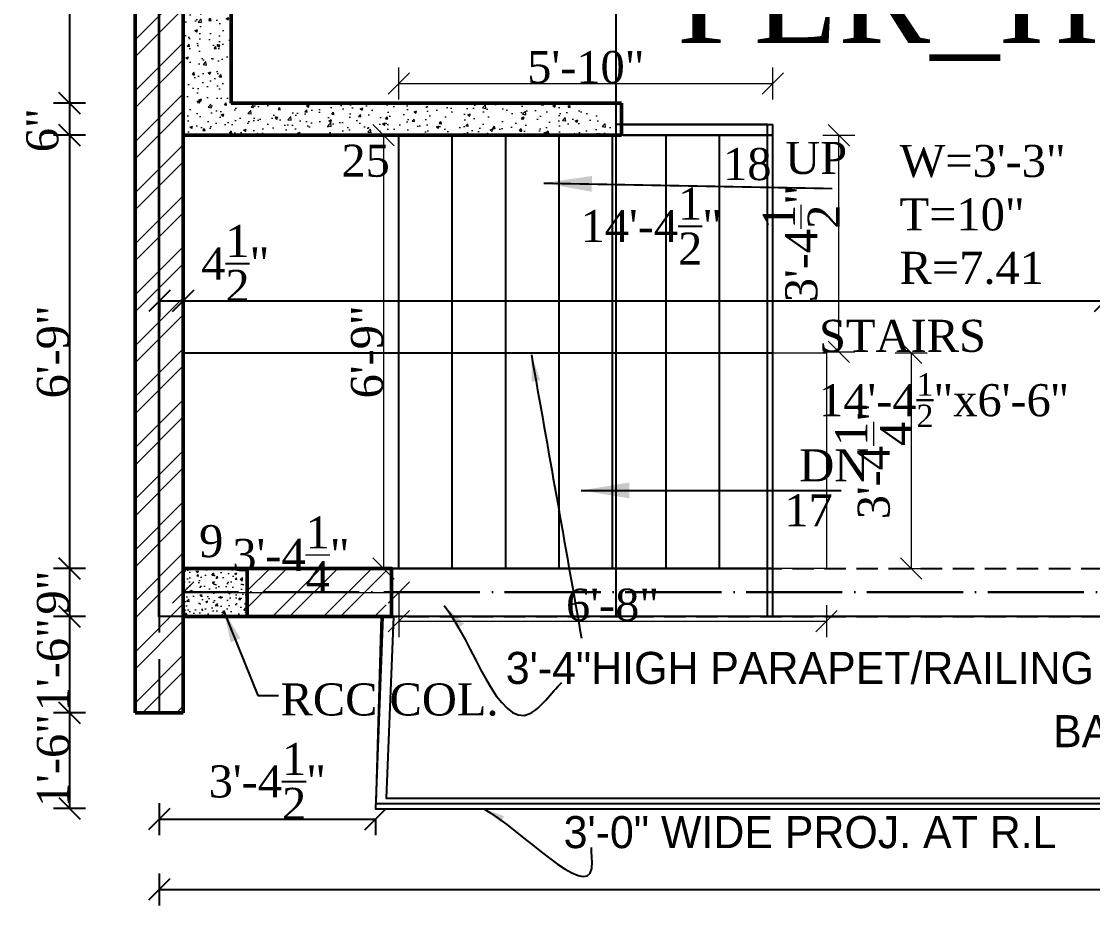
# Model space of a CAD drawing. Header units: feet. Extents: x 37458 to 42412, y -3338 to -325.
# Drawn here: x 38109.3 to 38309.7, y -1246.2 to -1080.7 of the extents above; entities that cross this region are included whole.
import ezdxf

# ---------------------------------------------------------------- set-up
doc = ezdxf.new("R2010")
doc.units = ezdxf.units.FT
doc.header["$MEASUREMENT"] = 0
doc.header["$PDMODE"] = 35
doc.header["$PDSIZE"] = 8
doc.linetypes.add('ACAD_ISO04W100', pattern=[30, 24, -3, 0, -3])
doc.linetypes.add('DASHED2', pattern=[0.375, 0.25, -0.125])
doc.layers.get('Defpoints').update_dxf_attribs({"color": 52})
for name, color, linetype, lineweight in [('BEAM', 6, 'ACAD_ISO04W100', 30), ('BLK_1_FLR_1_LIFT_1', 7, 'Continuous', 0), ('BLK_1_FLR_1_STAIR_1_FLIGHT_1', 7, 'Continuous', 0), ('BLK_1_FLR_1_STAIR_1_FLIGHT_2', 7, 'Continuous', 0), ('BLK_1_FLR_1_STAIR_1_LANDING_1', 7, 'Continuous', 0), ('col tex', 13, 'Continuous', 25), ('COL.', 44, 'Continuous', 50), ('dimensiom', 35, 'Continuous', 25), ('dimension', 203, 'Continuous', 25), ('HATCH', 254, 'Continuous', 13), ('PROJECTION', 21, 'DASHED2', 25), ('RAILING', 113, 'Continuous', 25), ('Srairs', 64, 'Continuous', 25), ('TEXT', 7, 'Continuous', 30), ('wall', 1, 'Continuous', 50)]:
    doc.layers.add(name, color=color, linetype=linetype, lineweight=lineweight)
doc.layers.add('BLK_1_FLR_1_BLT_UP_AREA', color=25, linetype='Continuous', plot=False)
doc.layers.add('BLK_1_FLR_1_STAIR_1', color=1, linetype='Continuous', plot=False)
for name, color, linetype in [('BLK_1_FLR_1_CARPET_AREA', 25, 'Continuous'), ('BLK_1_FLR_1_CHAJJA', 7, 'Continuous'), ('BLK_1_FLR_1_VERANDAH', 7, 'Continuous')]:
    doc.layers.add(name, color=color, linetype=linetype)
doc.styles.add("4''", font='romai___.ttf', dxfattribs={"height": 7})
doc.styles.get("Standard").update_dxf_attribs({"font": 'times.ttf', "height": 6})
doc.dimstyles.new('arrow', dxfattribs={"dimtxt": 6, "dimasz": 4, "dimexe": 3, "dimexo": 6, "dimgap": 0, "dimtad": 1, "dimzin": 3, "dimdsep": 46, "dimlunit": 4, "dimtxsty": 'Standard', "dimblk": 'OBLIQUE', "dimcen": 12, "dimclrd": 7, "dimclre": 256, "dimclrt": 7, "dimadec": 0, "dimazin": 0, "dimtfac": 1, "dimtofl": 0, "dimtmove": 0, "dimatfit": 3, "dimfxl": 3, "dimfxlon": 1, "dimtolj": 1, "dimtzin": 0, "dimlwd": -1, "dimlwe": -1, "dimarcsym": 0})

# ---------------------------------------------------------------- blocks, each defined once
blk = doc.blocks.new('_Oblique')
at = {"layer": 'dimensiom', "color": 0, "lineweight": -2}
blk.add_line((-0.5, -0.5), (0.5, 0.5), dxfattribs=at)
blk = doc.blocks.new('*D46')
at = {"layer": 'Defpoints', "color": 0, "ltscale": 0.75, "transparency": 16777216}
for p in [(38135.05, -1210.09), (38603.1, -1210.09), (38603.1, -1243.16)]:
    blk.add_point(p, dxfattribs=at)
at = {"layer": 'dimension', "ltscale": 0.75, "transparency": 16777216}
for p, q in [((38135.05, -1240.16), (38135.05, -1246.16)), ((38603.1, -1240.16), (38603.1, -1246.16))]:
    blk.add_line(p, q, dxfattribs=at)
at = {"layer": 'dimension', "color": 7, "ltscale": 0.75, "transparency": 16777216}
blk.add_line((38135.05, -1243.16), (38603.1, -1243.16), dxfattribs=at)
at = {"layer": 'dimension', "color": 7, "ltscale": 0.75, "transparency": 16777216, "xscale": 4, "yscale": 4, "zscale": 4, "rotation": 180}
blk.add_blockref('_Oblique', (38135.05, -1243.16), dxfattribs=at)
at = {"layer": 'dimension', "color": 7, "ltscale": 0.75, "transparency": 16777216, "xscale": 4, "yscale": 4, "zscale": 4}
blk.add_blockref('_Oblique', (38603.1, -1243.16), dxfattribs=at)
at = {"layer": 'dimension', "color": 7, "ltscale": 0.75, "transparency": 16777216, "insert": (38369.08, -1240.1), "char_height": 6, "attachment_point": 5}
blk.add_mtext('\\A1;39\'-0"', dxfattribs=at)
blk = doc.blocks.new('*D53')
at = {"layer": 'Defpoints', "color": 0, "ltscale": 0.75, "transparency": 16777216}
for p in [(38151.26, -1045.09), (38118.28, -1096.04), (38148.55, -1096.04)]:
    blk.add_point(p, dxfattribs=at)
at = {"layer": 'dimensiom', "ltscale": 0.75, "transparency": 16777216}
for p, q in [((38121.28, -1045.09), (38115.28, -1045.09)), ((38121.28, -1096.04), (38115.28, -1096.04))]:
    blk.add_line(p, q, dxfattribs=at)
at = {"layer": 'dimensiom', "color": 7, "ltscale": 0.75, "transparency": 16777216}
blk.add_line((38118.28, -1045.09), (38118.28, -1096.04), dxfattribs=at)
at = {"layer": 'dimensiom', "color": 7, "ltscale": 0.75, "transparency": 16777216, "xscale": 4, "yscale": 4, "zscale": 4}
for p, rotation in [((38118.28, -1045.09), 90), ((38118.28, -1096.04), 270)]:
    blk.add_blockref('_Oblique', p, dxfattribs=dict(at, rotation=rotation))
at = {"layer": 'dimensiom', "color": 7, "ltscale": 0.75, "transparency": 16777216, "insert": (38115.23, -1070.56), "char_height": 6, "attachment_point": 5, "rotation": 90}
blk.add_mtext('\\A1;4\'-3"', dxfattribs=at)
blk = doc.blocks.new('*D54')
at = {"layer": 'Defpoints', "color": 0, "ltscale": 0.75, "transparency": 16777216}
for p in [(38148.55, -1096.04), (38118.28, -1102.04), (38139.55, -1102.04)]:
    blk.add_point(p, dxfattribs=at)
at = {"layer": 'dimensiom', "ltscale": 0.75, "transparency": 16777216}
for p, q in [((38121.28, -1096.04), (38115.28, -1096.04)), ((38121.28, -1102.04), (38115.28, -1102.04))]:
    blk.add_line(p, q, dxfattribs=at)
at = {"layer": 'dimensiom', "color": 7, "ltscale": 0.75, "transparency": 16777216}
blk.add_line((38118.28, -1096.04), (38118.28, -1102.04), dxfattribs=at)
at = {"layer": 'dimensiom', "color": 7, "ltscale": 0.75, "transparency": 16777216, "xscale": 4, "yscale": 4, "zscale": 4}
for p, rotation in [((38118.28, -1096.04), 90), ((38118.28, -1102.04), 270)]:
    blk.add_blockref('_Oblique', p, dxfattribs=dict(at, rotation=rotation))
at = {"layer": 'dimensiom', "color": 7, "ltscale": 0.75, "transparency": 16777216, "insert": (38113.23, -1101.09), "char_height": 6, "attachment_point": 5, "rotation": 90}
blk.add_mtext('\\A1;6"', dxfattribs=at)
blk = doc.blocks.new('*D55')
at = {"layer": 'Defpoints', "color": 0, "ltscale": 0.75, "transparency": 16777216}
for p in [(38139.55, -1102.04), (38118.28, -1183.09), (38139.55, -1183.09)]:
    blk.add_point(p, dxfattribs=at)
at = {"layer": 'dimensiom', "ltscale": 0.75, "transparency": 16777216}
for p, q in [((38121.28, -1102.04), (38115.28, -1102.04)), ((38121.28, -1183.09), (38115.28, -1183.09))]:
    blk.add_line(p, q, dxfattribs=at)
at = {"layer": 'dimensiom', "color": 7, "ltscale": 0.75, "transparency": 16777216}
blk.add_line((38118.28, -1102.04), (38118.28, -1183.09), dxfattribs=at)
at = {"layer": 'dimensiom', "color": 7, "ltscale": 0.75, "transparency": 16777216, "xscale": 4, "yscale": 4, "zscale": 4}
for p, rotation in [((38118.28, -1102.04), 90), ((38118.28, -1183.09), 270)]:
    blk.add_blockref('_Oblique', p, dxfattribs=dict(at, rotation=rotation))
at = {"layer": 'dimensiom', "color": 7, "ltscale": 0.75, "transparency": 16777216, "insert": (38115.22, -1142.56), "char_height": 6, "attachment_point": 5, "rotation": 90}
blk.add_mtext('\\A1;6\'-9"', dxfattribs=at)
blk = doc.blocks.new('*D56')
at = {"layer": 'Defpoints', "color": 0, "ltscale": 0.75, "transparency": 16777216}
for p in [(38139.55, -1183.09), (38118.28, -1192.09), (38139.55, -1192.09)]:
    blk.add_point(p, dxfattribs=at)
at = {"layer": 'dimensiom', "ltscale": 0.75, "transparency": 16777216}
for p, q in [((38121.28, -1183.09), (38115.28, -1183.09)), ((38121.28, -1192.09), (38115.28, -1192.09))]:
    blk.add_line(p, q, dxfattribs=at)
at = {"layer": 'dimensiom', "color": 7, "ltscale": 0.75, "transparency": 16777216}
blk.add_line((38118.28, -1183.09), (38118.28, -1192.09), dxfattribs=at)
at = {"layer": 'dimensiom', "color": 7, "ltscale": 0.75, "transparency": 16777216, "xscale": 4, "yscale": 4, "zscale": 4}
for p, rotation in [((38118.28, -1183.09), 90), ((38118.28, -1192.09), 270)]:
    blk.add_blockref('_Oblique', p, dxfattribs=dict(at, rotation=rotation))
at = {"layer": 'dimensiom', "color": 7, "ltscale": 0.75, "transparency": 16777216, "insert": (38115.22, -1187.59), "char_height": 6, "attachment_point": 5, "rotation": 90}
blk.add_mtext('\\A1;9"', dxfattribs=at)
blk = doc.blocks.new('*D144')
at = {"layer": 'Defpoints', "color": 0, "ltscale": 0.75, "transparency": 16777216}
for p in [(38135.1, -1127.8), (38139.55, -1127.8), (38139.55, -1133.01)]:
    blk.add_point(p, dxfattribs=at)
at = {"layer": 'dimensiom', "ltscale": 0.75, "transparency": 16777216}
for p, q in [((38135.1, -1133.01), (38135.1, -1136.01)), ((38139.55, -1133.01), (38139.55, -1136.01))]:
    blk.add_line(p, q, dxfattribs=at)
at = {"layer": 'dimensiom', "color": 7, "ltscale": 0.75, "transparency": 16777216}
for p, q in [((38135.1, -1133.01), (38139.55, -1133.01)), ((38139.55, -1133.01), (38155.06, -1133.01))]:
    blk.add_line(p, q, dxfattribs=at)
at = {"layer": 'dimensiom', "color": 7, "ltscale": 0.75, "transparency": 16777216, "xscale": 4, "yscale": 4, "zscale": 4, "rotation": 180}
blk.add_blockref('_Oblique', (38135.1, -1133.01), dxfattribs=at)
at = {"layer": 'dimensiom', "color": 7, "ltscale": 0.75, "transparency": 16777216, "xscale": 4, "yscale": 4, "zscale": 4}
blk.add_blockref('_Oblique', (38139.55, -1133.01), dxfattribs=at)
at = {"layer": 'dimensiom', "color": 7, "ltscale": 0.75, "transparency": 16777216, "insert": (38149.3, -1126.02), "char_height": 6, "attachment_point": 5}
blk.add_mtext('\\A1;4{\\H1x;\\S1/2;}"', dxfattribs=at)
blk = doc.blocks.new('*D145')
at = {"layer": 'Defpoints', "color": 0, "ltscale": 0.75, "transparency": 16777216}
for p in [(38139.55, -1127.8), (38312.05, -1133.01), (38312.05, -1134.01)]:
    blk.add_point(p, dxfattribs=at)
at = {"layer": 'dimensiom', "ltscale": 0.75, "transparency": 16777216}
for p, q in [((38312.05, -1133.01), (38312.05, -1130.01)), ((38139.55, -1133.01), (38139.55, -1136.01))]:
    blk.add_line(p, q, dxfattribs=at)
at = {"layer": 'dimensiom', "color": 7, "ltscale": 0.75, "transparency": 16777216}
blk.add_line((38139.55, -1133.01), (38312.05, -1133.01), dxfattribs=at)
at = {"layer": 'dimensiom', "color": 7, "ltscale": 0.75, "transparency": 16777216, "xscale": 4, "yscale": 4, "zscale": 4, "rotation": 180}
blk.add_blockref('_Oblique', (38139.55, -1133.01), dxfattribs=at)
at = {"layer": 'dimensiom', "color": 7, "ltscale": 0.75, "transparency": 16777216, "xscale": 4, "yscale": 4, "zscale": 4}
blk.add_blockref('_Oblique', (38312.05, -1133.01), dxfattribs=at)
at = {"layer": 'dimensiom', "color": 7, "ltscale": 0.75, "transparency": 16777216, "insert": (38227.15, -1119.03), "char_height": 6, "attachment_point": 5}
blk.add_mtext('\\A1;14\'-4{\\H1x;\\S1/2;}"', dxfattribs=at)
blk = doc.blocks.new('*D164')
at = {"layer": 'Defpoints', "color": 0, "ltscale": 0.75, "transparency": 16777216}
for p in [(38135.05, -1210.09), (38175.55, -1228.09), (38175.55, -1229.97)]:
    blk.add_point(p, dxfattribs=at)
at = {"layer": 'dimensiom', "ltscale": 0.75, "transparency": 16777216}
for p, q in [((38135.05, -1226.97), (38135.05, -1232.97)), ((38175.55, -1229.97), (38175.55, -1232.97))]:
    blk.add_line(p, q, dxfattribs=at)
at = {"layer": 'dimensiom', "color": 7, "ltscale": 0.75, "transparency": 16777216}
blk.add_line((38135.05, -1229.97), (38175.55, -1229.97), dxfattribs=at)
at = {"layer": 'dimensiom', "color": 7, "ltscale": 0.75, "transparency": 16777216, "xscale": 4, "yscale": 4, "zscale": 4, "rotation": 180}
blk.add_blockref('_Oblique', (38135.05, -1229.97), dxfattribs=at)
at = {"layer": 'dimensiom', "color": 7, "ltscale": 0.75, "transparency": 16777216, "xscale": 4, "yscale": 4, "zscale": 4}
blk.add_blockref('_Oblique', (38175.55, -1229.97), dxfattribs=at)
at = {"layer": 'dimensiom', "color": 7, "ltscale": 0.75, "transparency": 16777216, "insert": (38155.3, -1222.93), "char_height": 6, "attachment_point": 5}
blk.add_mtext('\\A1;3\'-4{\\H1x;\\S1/2;}"', dxfattribs=at)
blk = doc.blocks.new('*D168')
at = {"layer": 'Defpoints', "color": 0, "ltscale": 0.75, "transparency": 16777216}
for p in [(38139.55, -1192.09), (38118.28, -1210.09), (38130.55, -1210.09)]:
    blk.add_point(p, dxfattribs=at)
at = {"layer": 'dimensiom', "ltscale": 0.75, "transparency": 16777216}
for p, q in [((38121.28, -1192.09), (38115.28, -1192.09)), ((38121.28, -1210.09), (38115.28, -1210.09))]:
    blk.add_line(p, q, dxfattribs=at)
at = {"layer": 'dimensiom', "color": 7, "ltscale": 0.75, "transparency": 16777216}
blk.add_line((38118.28, -1192.09), (38118.28, -1210.09), dxfattribs=at)
at = {"layer": 'dimensiom', "color": 7, "ltscale": 0.75, "transparency": 16777216, "xscale": 4, "yscale": 4, "zscale": 4}
for p, rotation in [((38118.28, -1192.09), 90), ((38118.28, -1210.09), 270)]:
    blk.add_blockref('_Oblique', p, dxfattribs=dict(at, rotation=rotation))
at = {"layer": 'dimensiom', "color": 7, "ltscale": 0.75, "transparency": 16777216, "insert": (38115.23, -1201.09), "char_height": 6, "attachment_point": 5, "rotation": 90}
blk.add_mtext('\\A1;1\'-6"', dxfattribs=at)
blk = doc.blocks.new('*D169')
at = {"layer": 'Defpoints', "color": 0, "ltscale": 0.75, "transparency": 16777216}
for p in [(38130.55, -1210.09), (38118.28, -1227.97), (38177.55, -1227.97)]:
    blk.add_point(p, dxfattribs=at)
at = {"layer": 'dimensiom', "ltscale": 0.75, "transparency": 16777216}
for p, q in [((38121.28, -1210.09), (38115.28, -1210.09)), ((38121.28, -1227.97), (38115.28, -1227.97))]:
    blk.add_line(p, q, dxfattribs=at)
at = {"layer": 'dimensiom', "color": 7, "ltscale": 0.75, "transparency": 16777216}
blk.add_line((38118.28, -1210.09), (38118.28, -1227.97), dxfattribs=at)
at = {"layer": 'dimensiom', "color": 7, "ltscale": 0.75, "transparency": 16777216, "xscale": 4, "yscale": 4, "zscale": 4}
for p, rotation in [((38118.28, -1210.09), 90), ((38118.28, -1227.97), 270)]:
    blk.add_blockref('_Oblique', p, dxfattribs=dict(at, rotation=rotation))
at = {"layer": 'dimensiom', "color": 7, "ltscale": 0.75, "transparency": 16777216, "insert": (38115.23, -1219.03), "char_height": 6, "attachment_point": 5, "rotation": 90}
blk.add_mtext('\\A1;1\'-6"', dxfattribs=at)
blk = doc.blocks.new('*D319')
at = {"layer": 'BLK_1_FLR_1_STAIR_1_FLIGHT_1', "ltscale": 0.75, "transparency": 16777216}
for p, q in [((38259.24, -1102.04), (38265.24, -1102.04)), ((38259.24, -1142.56), (38265.24, -1142.56))]:
    blk.add_line(p, q, dxfattribs=at)
at = {"layer": 'BLK_1_FLR_1_STAIR_1_FLIGHT_1', "color": 7, "ltscale": 0.75, "transparency": 16777216}
blk.add_line((38262.24, -1142.56), (38262.24, -1102.04), dxfattribs=at)
at = {"layer": 'Defpoints', "color": 0, "ltscale": 0.75, "transparency": 16777216}
for p in [(38249.9, -1102.04), (38262.24, -1102.04), (38249.9, -1142.56)]:
    blk.add_point(p, dxfattribs=at)
at = {"layer": 'BLK_1_FLR_1_STAIR_1_FLIGHT_1', "color": 7, "ltscale": 0.75, "transparency": 16777216, "xscale": 4, "yscale": 4, "zscale": 4}
for p, rotation in [((38262.24, -1102.04), 90), ((38262.24, -1142.56), 270)]:
    blk.add_blockref('_Oblique', p, dxfattribs=dict(at, rotation=rotation))
at = {"layer": 'BLK_1_FLR_1_STAIR_1_FLIGHT_1', "color": 7, "ltscale": 0.75, "transparency": 16777216, "insert": (38255.2, -1122.3), "char_height": 6, "attachment_point": 5, "rotation": 90}
blk.add_mtext('\\A1;3\'-4{\\H1x;\\S1/2;}"', dxfattribs=at)
blk = doc.blocks.new('*D320')
at = {"layer": 'BLK_1_FLR_1_STAIR_1_LANDING_1', "ltscale": 0.75, "transparency": 16777216}
for p, q in [((38177.04, -1102.04), (38174.04, -1102.04)), ((38177.04, -1183.09), (38174.04, -1183.09))]:
    blk.add_line(p, q, dxfattribs=at)
at = {"layer": 'BLK_1_FLR_1_STAIR_1_LANDING_1', "color": 7, "ltscale": 0.75, "transparency": 16777216}
blk.add_line((38177.04, -1102.04), (38177.04, -1183.09), dxfattribs=at)
at = {"layer": 'Defpoints', "color": 0, "ltscale": 0.75, "transparency": 16777216}
for p in [(38179.9, -1102.04), (38177.04, -1183.09), (38179.9, -1183.09)]:
    blk.add_point(p, dxfattribs=at)
at = {"layer": 'BLK_1_FLR_1_STAIR_1_LANDING_1', "color": 7, "ltscale": 0.75, "transparency": 16777216, "xscale": 4, "yscale": 4, "zscale": 4}
for p, rotation in [((38177.04, -1102.04), 90), ((38177.04, -1183.09), 270)]:
    blk.add_blockref('_Oblique', p, dxfattribs=dict(at, rotation=rotation))
at = {"layer": 'BLK_1_FLR_1_STAIR_1_LANDING_1', "color": 7, "ltscale": 0.75, "transparency": 16777216, "insert": (38173.98, -1142.56), "char_height": 6, "attachment_point": 5, "rotation": 90}
blk.add_mtext('\\A1;6\'-9"', dxfattribs=at)
blk = doc.blocks.new('*D321')
at = {"layer": 'BLK_1_FLR_1_STAIR_1_FLIGHT_1', "ltscale": 0.75, "transparency": 16777216}
for p, q in [((38179.9, -1095.37), (38179.9, -1089.37)), ((38249.9, -1095.37), (38249.9, -1089.37))]:
    blk.add_line(p, q, dxfattribs=at)
at = {"layer": 'BLK_1_FLR_1_STAIR_1_FLIGHT_1', "color": 7, "ltscale": 0.75, "transparency": 16777216}
blk.add_line((38179.9, -1092.37), (38249.9, -1092.37), dxfattribs=at)
at = {"layer": 'Defpoints', "color": 0, "ltscale": 0.75, "transparency": 16777216}
for p in [(38249.9, -1092.37), (38179.9, -1102.04), (38249.9, -1102.04)]:
    blk.add_point(p, dxfattribs=at)
at = {"layer": 'BLK_1_FLR_1_STAIR_1_FLIGHT_1', "color": 7, "ltscale": 0.75, "transparency": 16777216, "xscale": 4, "yscale": 4, "zscale": 4, "rotation": 180}
blk.add_blockref('_Oblique', (38179.9, -1092.37), dxfattribs=at)
at = {"layer": 'BLK_1_FLR_1_STAIR_1_FLIGHT_1', "color": 7, "ltscale": 0.75, "transparency": 16777216, "xscale": 4, "yscale": 4, "zscale": 4}
blk.add_blockref('_Oblique', (38249.9, -1092.37), dxfattribs=at)
at = {"layer": 'BLK_1_FLR_1_STAIR_1_FLIGHT_1', "color": 7, "ltscale": 0.75, "transparency": 16777216, "insert": (38214.9, -1089.32), "char_height": 6, "attachment_point": 5}
blk.add_mtext('\\A1;5\'-10"', dxfattribs=at)
blk = doc.blocks.new('*D322')
at = {"layer": 'BLK_1_FLR_1_STAIR_1_FLIGHT_2', "ltscale": 0.75, "transparency": 16777216}
for p, q in [((38179.9, -1189.97), (38179.9, -1195.97)), ((38259.9, -1189.97), (38259.9, -1195.97))]:
    blk.add_line(p, q, dxfattribs=at)
at = {"layer": 'BLK_1_FLR_1_STAIR_1_FLIGHT_2', "color": 7, "ltscale": 0.75, "transparency": 16777216}
blk.add_line((38179.9, -1192.97), (38259.9, -1192.97), dxfattribs=at)
at = {"layer": 'Defpoints', "color": 0, "ltscale": 0.75, "transparency": 16777216}
for p in [(38179.9, -1183.09), (38259.9, -1183.09), (38259.9, -1192.97)]:
    blk.add_point(p, dxfattribs=at)
at = {"layer": 'BLK_1_FLR_1_STAIR_1_FLIGHT_2', "color": 7, "ltscale": 0.75, "transparency": 16777216, "xscale": 4, "yscale": 4, "zscale": 4, "rotation": 180}
blk.add_blockref('_Oblique', (38179.9, -1192.97), dxfattribs=at)
at = {"layer": 'BLK_1_FLR_1_STAIR_1_FLIGHT_2', "color": 7, "ltscale": 0.75, "transparency": 16777216, "xscale": 4, "yscale": 4, "zscale": 4}
blk.add_blockref('_Oblique', (38259.9, -1192.97), dxfattribs=at)
at = {"layer": 'BLK_1_FLR_1_STAIR_1_FLIGHT_2', "color": 7, "ltscale": 0.75, "transparency": 16777216, "insert": (38219.9, -1189.92), "char_height": 6, "attachment_point": 5}
blk.add_mtext('\\A1;6\'-8"', dxfattribs=at)
blk = doc.blocks.new('*D328')
at = {"layer": 'BLK_1_FLR_1_STAIR_1_LANDING_1', "ltscale": 0.75, "transparency": 16777216}
for p, q in [((38139.55, -1187.59), (38139.55, -1190.59)), ((38179.9, -1187.59), (38179.9, -1190.59))]:
    blk.add_line(p, q, dxfattribs=at)
at = {"layer": 'BLK_1_FLR_1_STAIR_1_LANDING_1', "color": 7, "ltscale": 0.75, "transparency": 16777216}
blk.add_line((38139.55, -1187.59), (38179.9, -1187.59), dxfattribs=at)
at = {"layer": 'Defpoints', "color": 0, "ltscale": 0.75, "transparency": 16777216}
for p in [(38139.55, -1183.09), (38179.9, -1183.09), (38179.9, -1187.59)]:
    blk.add_point(p, dxfattribs=at)
at = {"layer": 'BLK_1_FLR_1_STAIR_1_LANDING_1', "color": 7, "ltscale": 0.75, "transparency": 16777216, "xscale": 4, "yscale": 4, "zscale": 4, "rotation": 180}
blk.add_blockref('_Oblique', (38139.55, -1187.59), dxfattribs=at)
at = {"layer": 'BLK_1_FLR_1_STAIR_1_LANDING_1', "color": 7, "ltscale": 0.75, "transparency": 16777216, "xscale": 4, "yscale": 4, "zscale": 4}
blk.add_blockref('_Oblique', (38179.9, -1187.59), dxfattribs=at)
at = {"layer": 'BLK_1_FLR_1_STAIR_1_LANDING_1', "color": 7, "ltscale": 0.75, "transparency": 16777216, "insert": (38159.72, -1180.55), "char_height": 6, "attachment_point": 5}
blk.add_mtext('\\A1;3\'-4{\\H1x;\\S1/4;}"', dxfattribs=at)
blk = doc.blocks.new('*D329')
at = {"layer": 'BLK_1_FLR_1_STAIR_1_FLIGHT_2', "ltscale": 0.75, "transparency": 16777216}
for p, q in [((38272.79, -1142.74), (38278.79, -1142.74)), ((38272.79, -1183.09), (38278.79, -1183.09))]:
    blk.add_line(p, q, dxfattribs=at)
at = {"layer": 'BLK_1_FLR_1_STAIR_1_FLIGHT_2', "color": 7, "ltscale": 0.75, "transparency": 16777216}
blk.add_line((38275.79, -1142.74), (38275.79, -1183.09), dxfattribs=at)
at = {"layer": 'Defpoints', "color": 0, "ltscale": 0.75, "transparency": 16777216}
for p in [(38249.9, -1142.74), (38249.9, -1183.09), (38275.79, -1183.09)]:
    blk.add_point(p, dxfattribs=at)
at = {"layer": 'BLK_1_FLR_1_STAIR_1_FLIGHT_2', "color": 7, "ltscale": 0.75, "transparency": 16777216, "xscale": 4, "yscale": 4, "zscale": 4}
for p, rotation in [((38275.79, -1142.74), 90), ((38275.79, -1183.09), 270)]:
    blk.add_blockref('_Oblique', p, dxfattribs=dict(at, rotation=rotation))
at = {"layer": 'BLK_1_FLR_1_STAIR_1_FLIGHT_2', "color": 7, "ltscale": 0.75, "transparency": 16777216, "insert": (38268.75, -1162.91), "char_height": 6, "attachment_point": 5, "rotation": 90}
blk.add_mtext('\\A1;3\'-4{\\H1x;\\S1/4;}"', dxfattribs=at)

msp = doc.modelspace()

# ---------------------------------------------------------------- hatches: boundary and pattern name
at = {"layer": 'HATCH', "ltscale": 0.75}
h = msp.add_hatch(dxfattribs=at)
h.set_pattern_fill('ANSI32', color=256, scale=18, style=0)
h.paths.add_polyline_path([(38139.5494, -787.0861), (38199.5494, -787.0861), (38231.1377, -787.0861), (38259.5494, -815.4977), (38259.5494, -886.0861), (38264.0494, -886.0861), (38264.0494, -813.6338), (38228.5017, -778.0861), (38139.5494, -778.0861), (38139.5494, -595.0861), (38157.5494, -595.0861), (38157.5494, -586.0362), (38130.5494, -586.0362), (38130.5494, -1210.0861), (38139.5494, -1210.0861), (38139.5494, -1105.0861), (38139.5494, -1039.0861), (38139.5494, -895.0861), (38162.0494, -895.0861), (38162.0494, -890.5861), (38139.5494, -890.5861), (38139.5494, -827.5861), (38195.0494, -827.5861), (38195.0494, -860.5861), (38199.5494, -860.5861), (38199.5494, -823.0861), (38139.5494, -823.0861)])
h.paths.add_polyline_path([(38292.5012, -586.0861), (38273.0494, -586.0861), (38273.0494, -718.0861), (38277.5494, -718.0861), (38277.5494, -595.0861), (38292.5012, -595.0861)], flags=17)
h.paths.add_polyline_path([(38355.5494, -586.0861), (38328.4602, -586.0861), (38328.4602, -595.0861), (38343.5494, -595.0861), (38343.5494, -703.0861), (38307.5494, -703.0861), (38307.5494, -707.5861), (38343.5494, -707.5861), (38343.5494, -755.5861), (38319.5494, -755.5861), (38319.5494, -778.0861), (38290.02, -778.0861), (38277.5494, -765.6155), (38277.5494, -754.0861), (38273.0494, -754.0861), (38273.0494, -767.4795), (38292.656, -787.0861), (38324.0494, -787.0861), (38324.0494, -760.0861), (38367.5494, -760.0861), (38367.5494, -787.0861), (38372.0494, -787.0861), (38372.0494, -755.5861), (38348.0494, -755.5861), (38348.0494, -595.0861), (38355.5494, -595.0861)])
h.paths.add_polyline_path([(38460.5494, -586.0861), (38432.0494, -586.0861), (38432.0494, -595.0861), (38456.0494, -595.0861), (38456.0494, -769.0861), (38451.5494, -769.0861), (38451.5494, -787.0861), (38460.5494, -787.0861)])
h.paths.add_polyline_path([(38505.6404, -586.0861), (38496.6044, -586.0861), (38496.6044, -595.0861), (38505.6404, -595.0861)])
h.paths.add_polyline_path([(38607.5494, -586.0861), (38583.6404, -586.0861), (38583.6404, -595.0861), (38598.5494, -595.0861), (38598.5494, -865.0802), (38579.7994, -865.0802), (38579.7994, -869.5802), (38598.5494, -869.5802), (38598.5494, -905.5802), (38579.7994, -905.5802), (38579.7994, -910.0802), (38598.5494, -910.0802), (38598.5494, -991.0861), (38598.5494, -1000.0861), (38598.5494, -1183.0861), (38580.5494, -1183.0861), (38580.5494, -1192.0861), (38598.5494, -1192.0861), (38598.5494, -1210.0861), (38607.5494, -1210.0861)])
h.paths.add_polyline_path([(38568.5494, -778.0861), (38505.5494, -778.0861), (38505.5494, -787.0861), (38520.5494, -787.0861), (38520.5494, -878.5802), (38520.5494, -881.5861), (38529.5494, -881.5861), (38529.5494, -869.5802), (38543.7994, -869.5802), (38543.7994, -865.0802), (38525.0494, -865.0802), (38525.0494, -787.0861), (38568.5494, -787.0861)])
h.paths.add_polyline_path([(38529.5494, -899.5861), (38520.5494, -899.5861), (38520.5494, -1000.0861), (38525.0494, -1000.0861), (38525.0494, -910.0802), (38543.7994, -910.0802), (38543.7994, -905.5802), (38529.5494, -905.5802)])
h.paths.add_polyline_path([(38580.5494, -991.0861), (38555.0494, -991.0861), (38555.0494, -1000.0861), (38580.5494, -1000.0861)])
h.paths.add_polyline_path([(38478.5494, -1000.0861), (38474.0494, -1000.0861), (38474.0494, -1183.0861), (38454.5494, -1183.0861), (38454.5494, -1192.0861), (38478.5494, -1192.0861)])
h.paths.add_polyline_path([(38321.0494, -1039.0861), (38312.0494, -1039.0861), (38312.0494, -1192.0861), (38336.0494, -1192.0861), (38336.0494, -1183.0861), (38321.0494, -1183.0861)])
h.paths.add_polyline_path([(38264.0494, -938.5861), (38259.5494, -938.5861), (38259.5494, -1048.0861), (38264.0494, -1048.0861)], flags=17)
h.paths.add_polyline_path([(38246.0494, -890.5861), (38195.0494, -890.5861), (38195.0494, -895.0861), (38246.0494, -895.0861)], flags=17)
h = msp.add_hatch(dxfattribs=at)
h.set_pattern_fill('AR-CONC', color=256, scale=0.7, style=0)
h.set_pattern_definition([(50, (-555.714, 0), (5.0208213, -0.43926494), [0.525, -5.775]), (355, (-555.714, 0), (-0.97125934, 5.26534494), [0.42, -4.62]), (100.4514, (-555.296, -0.0366), (4.0495657, 4.8260768), [0.4461813, -4.9079948]), (46.1842, (-555.714, 1.4), (7.4706873, -1.1586331), [0.7875, -8.6625]), (96.6356, (-555.0916, 1.3034), (6.542639, 6.8188251), [0.669272, -7.361991]), (351.1842, (-555.714, 1.4), (6.5426336, 6.8188302), [0.63, -6.93]), (21, (-555.014, 1.05), (4.17834936, -2.81833223), [0.525, -5.775]), (326, (-555.014, 1.05), (1.7032073, 5.0760503), [0.42, -4.62]), (71.4514, (-554.666, 0.815), (5.8815584, 2.2577135), [0.4461813, -4.9079948]), (37.5, (-555.7142, 0), (0.08511899, 2.33025698), [0, -4.564, 0, -4.69, 0, -4.6375]), (7.5, (-555.7142, 0), (1.84148676, 2.76088198), [0, -2.674, 0, -4.459, 0, -1.7675]), (327.5, (-557.2752, 0), (3.73675705, -0.1578841), [0, -1.75, 0, -5.46, 0, -7.245]), (317.5, (-557.9752, 0), (4.08230319, 0.70073488), [0, -2.275, 0, -3.626, 0, -5.145])])
h.paths.add_polyline_path([(38220.5494, -1039.0861), (38139.5494, -1039.0861), (38139.5494, -1101.8608), (38220.5494, -1101.8608), (38220.5494, -1099.0861), (38211.5494, -1096.0361), (38148.5494, -1096.0361), (38148.5494, -1045.0861), (38211.5494, -1045.0861), (38211.5494, -1063.0861), (38220.5494, -1063.0861)])
h = msp.add_hatch(dxfattribs=at)
h.set_pattern_fill('AR-CONC,_O', color=256, scale=0.5)
h.set_pattern_definition([(50, (4711.133, -213.3995), (3.58630091, -0.31376067), [0.375, -4.125]), (355, (4711.133, -213.3995), (-0.69375667, 3.76096067), [0.3, -3.3]), (100.4514, (4711.4318, -213.4257), (2.8925469, 3.4471977), [0.31870095, -3.50571056]), (46.1842, (4711.133, -212.3995), (5.33620524, -0.8275951), [0.5625, -6.1875]), (96.6356, (4711.5776, -212.4685), (4.6733135, 4.87058935), [0.4780514, -5.258565]), (351.1842, (4711.133, -212.3995), (4.6733097, 4.870593), [0.45, -4.95]), (21, (4711.633, -212.6495), (2.98453526, -2.01309445), [0.375, -4.125]), (326, (4711.633, -212.6495), (1.21657666, 3.62575023), [0.3, -3.3]), (71.4514, (4711.8816, -212.8173), (4.20111314, 1.6126525), [0.31870095, -3.50571056]), (37.5, (4711.1329, -213.3995), (0.060799277, 1.66446927), [0, -3.26, 0, -3.35, 0, -3.3125]), (7.5, (4711.133, -213.3995), (1.31534769, 1.97205856), [0, -1.91, 0, -3.185, 0, -1.2625]), (327.5, (4710.0179, -213.3995), (2.66911218, -0.11277436), [0, -1.25, 0, -3.9, 0, -5.175]), (317.5, (4709.518, -213.3995), (2.91593085, 0.50052491), [0, -1.625, 0, -2.59, 0, -3.675])])
h.paths.add_polyline_path([(38151.5494, -1183.0861), (38139.5494, -1183.0861), (38139.5494, -1191.8323), (38151.5494, -1192.0861)])
h = msp.add_hatch(dxfattribs=at)
h.set_pattern_fill('ANSI32', color=256, scale=18, style=0)
h.paths.add_polyline_path([(38151.5494, -1192.0861), (38177.5494, -1192.0861), (38177.5494, -1183.0861), (38151.5494, -1183.0861)])

# ---------------------------------------------------------------- linework, layer by layer
at = {"layer": 'BEAM', "ltscale": 0.75}
msp.add_line((38601.8801, -1187.5153), (38139.5494, -1187.5153), dxfattribs=at)
at = {"layer": 'BLK_1_FLR_1_BLT_UP_AREA', "color": 25, "ltscale": 0.75}
msp.add_lwpolyline([(38135.1044, -586.0861), (38603.1044, -586.0861), (38603.1044, -1192.0861), (38135.1044, -1192.0861)], close=True, dxfattribs=at)
at = {"layer": 'BLK_1_FLR_1_BLT_UP_AREA', "color": 1, "ltscale": 0.75}
msp.add_lwpolyline([(38603.1044, -1192.0861), (38134.9731, -1192.0861), (38134.9731, -995.1493), (38603.1044, -995.1493)], close=True, dxfattribs=at)
at = {"layer": 'BLK_1_FLR_1_CARPET_AREA', "color": 25, "ltscale": 0.75}
msp.add_lwpolyline([(38312.0494, -1192.0861), (38248.8994, -1192.0861), (38248.8994, -1100.0361), (38220.5494, -1100.0361), (38220.5494, -1096.0361), (38220.5494, -1048.0861), (38264.0494, -1048.0861), (38264.0494, -813.6338)], dxfattribs=at)
at = {"layer": 'BLK_1_FLR_1_CHAJJA'}
msp.add_lwpolyline([(38175.6044, -1227.0861), (38562.5494, -1227.0861), (38562.5494, -1192.0861), (38176.6044, -1192.0861)], close=True, dxfattribs=at)
at = {"layer": 'BLK_1_FLR_1_LIFT_1', "color": 114, "ltscale": 0.75}
msp.add_lwpolyline([(38139.5494, -1101.8608), (38220.5494, -1101.8608), (38220.5494, -1039.0861), (38139.5494, -1039.0861)], close=True, dxfattribs=at)
at = {"layer": 'BLK_1_FLR_1_STAIR_1', "color": 7, "ltscale": 0.75}
msp.add_lwpolyline([(38249.8994, -1102.0361), (38139.5494, -1102.0361), (38139.5494, -1183.0861), (38249.8994, -1183.0861)], close=True, dxfattribs=at)
at = {"layer": 'BLK_1_FLR_1_STAIR_1_FLIGHT_1', "color": 7, "ltscale": 0.75}
for p, q in [((38179.8994, -1102.0361), (38179.8994, -1142.7361)), ((38189.8994, -1102.0361), (38189.8994, -1142.7361)), ((38199.8994, -1102.0361), (38199.8994, -1142.7361)), ((38209.8994, -1102.0361), (38209.8994, -1142.7361)), ((38219.8994, -1102.0361), (38219.8994, -1142.7361)), ((38229.8994, -1102.0361), (38229.8994, -1142.7361)), ((38239.8994, -1102.0361), (38239.8994, -1142.7361)), ((38249.8994, -1102.0361), (38249.8994, -1142.7361))]:
    msp.add_line(p, q, dxfattribs=at)
msp.add_lwpolyline([(38179.8994, -1142.7361), (38249.8994, -1142.7361), (38249.8994, -1102.0361), (38179.8994, -1102.0361)], close=True, dxfattribs=at)
at = {"layer": 'BLK_1_FLR_1_STAIR_1_FLIGHT_2', "color": 7, "ltscale": 0.75}
for p, q in [((38179.8994, -1142.5692), (38179.8994, -1182.9192)), ((38189.8994, -1142.5692), (38189.8994, -1182.9192)), ((38199.8994, -1142.7361), (38199.8994, -1183.0861)), ((38209.8994, -1142.7361), (38209.8994, -1183.0861)), ((38219.8994, -1142.7361), (38219.8994, -1183.0861)), ((38229.8994, -1142.7361), (38229.8994, -1183.0861)), ((38239.8994, -1142.7361), (38239.8994, -1183.0861)), ((38249.8994, -1142.7361), (38249.8994, -1183.0861)), ((38259.8994, -1142.7361), (38259.8994, -1183.0861))]:
    msp.add_line(p, q, dxfattribs=at)
msp.add_lwpolyline([(38179.8994, -1142.7361), (38259.8994, -1142.7361), (38259.8994, -1183.0861), (38179.8994, -1183.0861)], close=True, dxfattribs=at)
at = {"layer": 'BLK_1_FLR_1_STAIR_1_LANDING_1', "color": 7, "ltscale": 0.75}
msp.add_lwpolyline([(38179.8994, -1102.0361), (38139.5494, -1102.0361), (38139.5494, -1183.0861), (38179.8994, -1183.0861)], close=True, dxfattribs=at)
at = {"layer": 'BLK_1_FLR_1_VERANDAH', "color": 7, "ltscale": 0.75}
msp.add_lwpolyline([(38220.5494, -1048.0861), (38312.0494, -1048.0861), (38312.0494, -1192.0861), (38220.5494, -1192.0861)], close=True, dxfattribs=at)
at = {"layer": 'COL.', "ltscale": 0.75}
msp.add_lwpolyline([(38139.5494, -1192.0861), (38151.5494, -1192.0861), (38151.5494, -1183.0861), (38139.5494, -1183.0861)], close=True, dxfattribs=at)
at = {"layer": 'PROJECTION', "ltscale": 40}
msp.add_line((38135.1044, -1210.0861), (38135.1044, -586.0861), dxfattribs=at)
at = {"layer": 'RAILING', "linetype": 'Continuous', "ltscale": 40}
for p, q in [((38177.6044, -1226.0861), (38560.5494, -1226.0861)), ((38175.6044, -1228.0861), (38562.5494, -1228.0861))]:
    msp.add_line(p, q, dxfattribs=at)
for points in [[(38176.8994, -1192.0861), (38175.5494, -1228.0861), (38562.5494, -1228.0861), (38562.5494, -1192.0861)], [(38178.8994, -1192.0861), (38177.5494, -1226.0861), (38560.5494, -1226.0861), (38560.5494, -1208.0861)]]:
    msp.add_lwpolyline(points, dxfattribs=at)
at = {"layer": 'Srairs', "ltscale": 0.75}
for p, q in [((38221.8994, -1100.0361), (38249.8994, -1100.0361)), ((38249.8994, -1102.0361), (38249.8994, -1100.0361)), ((38179.8994, -1112.0861), (38179.8994, -1102.0361)), ((38179.8994, -1143.0861), (38179.8994, -1102.0361)), ((38189.8994, -1142.7361), (38189.8994, -1102.0361)), ((38199.8994, -1142.7361), (38199.8994, -1102.0361)), ((38209.8994, -1142.7361), (38209.8994, -1102.0361)), ((38219.8994, -1142.7361), (38219.8994, -1102.0361)), ((38221.8994, -1102.0361), (38249.8994, -1102.0361)), ((38229.8994, -1142.7361), (38229.8994, -1102.0361)), ((38239.8994, -1142.7361), (38239.8994, -1102.0361)), ((38249.8994, -1141.5861), (38249.8994, -1102.0361)), ((38229.8994, -1183.0861), (38229.8994, -1119.9028)), ((38239.8994, -1183.0861), (38239.8994, -1119.9028)), ((38249.8994, -1192.0861), (38249.8994, -1141.5861)), ((38139.5494, -1142.7361), (38249.8994, -1142.7361)), ((38179.8994, -1183.0861), (38179.8994, -1142.5692)), ((38189.8994, -1183.0861), (38189.8994, -1142.7361)), ((38199.8994, -1183.0861), (38199.8994, -1142.7361)), ((38209.8994, -1183.0861), (38209.8994, -1142.7361)), ((38219.8994, -1183.0861), (38219.8994, -1142.7361)), ((38249.8994, -1183.0861), (38151.5494, -1183.0861)), ((38249.8994, -1192.0861), (38151.5494, -1192.0861))]:
    msp.add_line(p, q, dxfattribs=at)
at = {"layer": 'Srairs', "linetype": 'DASHED2', "ltscale": 16}
for p, q in [((38139.5494, -1183.0861), (38312.0494, -1183.0861)), ((38139.5494, -1192.0861), (38312.0494, -1192.0861))]:
    msp.add_line(p, q, dxfattribs=at)
at = {"layer": 'wall', "ltscale": 0.75}
for p, q in [((38130.5494, -1210.0861), (38130.5494, -586.0861)), ((38139.5494, -1102.0361), (38139.5494, -1039.0861)), ((38148.5494, -1096.0361), (38148.5494, -1045.0861)), ((38148.5494, -1096.0361), (38212.5494, -1096.0361)), ((38212.5494, -1096.0361), (38221.5494, -1096.0361)), ((38221.5494, -1102.0361), (38221.5494, -1096.0361)), ((38139.5494, -1210.0861), (38139.5494, -1102.0361)), ((38139.5494, -1102.0361), (38221.5494, -1102.0361)), ((38151.5494, -1192.0861), (38151.5494, -1183.0861)), ((38130.5494, -1210.0861), (38139.5494, -1210.0861))]:
    msp.add_line(p, q, dxfattribs=at)
msp.add_lwpolyline([(38151.5494, -1192.0861), (38178.5494, -1192.0861), (38178.5494, -1183.0861), (38151.5494, -1183.0861)], dxfattribs=at)

# ---------------------------------------------------------------- texts
at = {"layer": 'BLK_1_FLR_1_STAIR_1', "color": 7, "insert": (38231.9296, -1067.6806), "char_height": 17.115404, "width": 182.56431, "attachment_point": 1}
msp.add_mtext('FLR_HT_M=10.5', dxfattribs=at)
at = {"layer": 'col tex', "ltscale": 0.75, "insert": (38157.7745, -1204.5897), "char_height": 8, "width": 40.652874, "attachment_point": 1}
msp.add_mtext('\\A1;{\\H0.75x;RCC COL.}', dxfattribs=at)
at = {"layer": 'Srairs', "ltscale": 0.75, "insert": (38252.0504, -1169.1918), "char_height": 8, "width": 21.352961, "attachment_point": 1}
msp.add_mtext('\\A1;{\\H0.75x;17}', dxfattribs=at)
at = {"layer": 'TEXT', "ltscale": 0.75, "char_height": 8, "attachment_point": 1}
for s, insert, width in [('\\A1;{\\H0.75x;25}', (38169.1623, -1103.7867), 21.702961), ('\\A1;{\\H0.75x;UP}', (38252.1902, -1103.2713), 14.768485), ('\\A1;{\\H0.75x;W=3\'-3"\\PT=10"\\PR=7.41}', (38273.5977, -1103.8324), 50.875977), ('\\A1;{\\H0.75x;18}', (38240.5738, -1104.4203), 21.352961), ('\\A1;{\\H0.75x;STAIRS\\P14\'-4\\H0.7x;\\S1/2;\\H1.429x;"x6\'-6\\H1.0003x;\'\'}', (38258.5222, -1136.5561), 50.875977), ('\\A1;{\\H0.75x;DN}', (38254.8378, -1160.7879), 21.352961), ('\\A1;{\\H0.75x;9}', (38142.5363, -1174.9684), 21.352961)]:
    msp.add_mtext(s, dxfattribs=dict(at, insert=insert, width=width))
at = {"layer": 'TEXT', "char_height": 9, "attachment_point": 1, "style": "4''"}
for s, insert, width in [('\\A1;{\\H0.6667x;3\'-4"HIGH PARAPET/RAILING}', (38199.9157, -1198.6962), 122.160789), ('\\A1;{\\H0.6667x;BALCONY 3\'-0" WIDE}', (38302.325, -1210.5249), 91.43895), ('\\A1;{\\H0.6667x;3\'-0" WIDE PROJ. AT R.L}', (38210.7453, -1229.4161), 102.414387)]:
    msp.add_mtext(s, dxfattribs=dict(at, insert=insert, width=width))

# ---------------------------------------------------------------- dimensions: what is measured, and where the dimension line sits
at = {"layer": 'BLK_1_FLR_1_STAIR_1_FLIGHT_1', "color": 1, "ltscale": 0.75}
dim = msp.add_linear_dim(base=(38249.8994, -1092.3697), p1=(38179.8994, -1102.0361), p2=(38249.8994, -1102.0361), dimstyle='arrow', dxfattribs=at)
dim.commit()
dim.dimension.update_dxf_attribs({"geometry": '*D321', "text_midpoint": (38214.8994, -1089.3178)})
at = {"layer": 'BLK_1_FLR_1_STAIR_1_FLIGHT_1', "color": 2, "ltscale": 0.75}
dim = msp.add_linear_dim(base=(38262.2389752146, -1102.0360547207), p1=(38249.8994304133, -1142.5610547207), p2=(38249.8994304133, -1102.0360547207), angle=90, dimstyle='arrow', dxfattribs=at)
dim.commit()
dim.dimension.update_dxf_attribs({"geometry": '*D319', "text_midpoint": (38255.2000422658, -1122.2985547207)})
at = {"layer": 'BLK_1_FLR_1_STAIR_1_FLIGHT_2', "color": 2, "ltscale": 0.75}
dim = msp.add_linear_dim(base=(38275.7886, -1183.0861), p1=(38249.8994, -1142.7361), p2=(38249.8994, -1183.0861), angle=90, dimstyle='arrow', dxfattribs=at)
dim.commit()
dim.dimension.update_dxf_attribs({"geometry": '*D329', "text_midpoint": (38268.7497, -1162.9111)})
at = {"layer": 'BLK_1_FLR_1_STAIR_1_FLIGHT_2', "color": 1, "ltscale": 0.75}
dim = msp.add_linear_dim(base=(38259.8994, -1192.9722), p1=(38179.8994, -1183.0861), p2=(38259.8994, -1183.0861), dimstyle='arrow', dxfattribs=at)
dim.commit()
dim.dimension.update_dxf_attribs({"geometry": '*D322', "text_midpoint": (38219.8994, -1189.9203)})
at = {"layer": 'BLK_1_FLR_1_STAIR_1_LANDING_1', "color": 2, "ltscale": 0.75}
dim = msp.add_linear_dim(base=(38177.0376, -1183.0861), p1=(38179.8994, -1102.0361), p2=(38179.8994, -1183.0861), angle=90, dimstyle='arrow', dxfattribs=at)
dim.commit()
dim.dimension.update_dxf_attribs({"geometry": '*D320', "text_midpoint": (38173.9771, -1142.5611)})
at = {"layer": 'BLK_1_FLR_1_STAIR_1_LANDING_1', "color": 1, "ltscale": 0.75}
dim = msp.add_linear_dim(base=(38179.8994, -1187.5861), p1=(38139.5494, -1183.0861), p2=(38179.8994, -1183.0861), dimstyle='arrow', dxfattribs=at)
dim.commit()
dim.dimension.update_dxf_attribs({"geometry": '*D328', "text_midpoint": (38159.7244, -1180.5471)})
at = {"layer": 'dimensiom', "ltscale": 0.75}
for base, p1, p2, picture, middle in [((38118.2785, -1096.0361), (38151.2607, -1045.0861), (38148.5494, -1096.0361), '*D53', (38115.2266, -1070.5611)), ((38118.2785, -1183.0861), (38139.5494, -1102.0361), (38139.5494, -1183.0861), '*D55', (38115.2179, -1142.5611)), ((38118.2785, -1192.0861), (38139.5494, -1183.0861), (38139.5494, -1192.0861), '*D56', (38115.2179, -1187.5861)), ((38118.2785, -1210.0861), (38139.5494, -1192.0861), (38130.5494, -1210.0861), '*D168', (38115.2266, -1201.0861)), ((38118.2785, -1227.9738), (38130.5494, -1210.0861), (38177.5494, -1227.9738), '*D169', (38115.2266, -1219.0299))]:
    dim = msp.add_linear_dim(base=base, p1=p1, p2=p2, angle=90, dimstyle='arrow', override={"dimtmove": 1}, dxfattribs=at)
    dim.commit()
    dim.dimension.update_dxf_attribs({"geometry": picture, "text_midpoint": middle})
dim = msp.add_linear_dim(base=(38118.2785, -1102.0361), p1=(38148.5494, -1096.0361), p2=(38139.5494, -1102.0361), angle=90, dimstyle='arrow', override={"dimtmove": 1}, dxfattribs=at)
dim.commit()
dim.dimension.update_dxf_attribs({"geometry": '*D54', "text_midpoint": (38116.2785, -1101.0861), "dimtype": 160})
dim = msp.add_linear_dim(base=(38312.0494, -1133.0054), p1=(38139.5494, -1127.7986), p2=(38312.0494, -1134.0054), dimstyle='arrow', override={"dimtmove": 1}, dxfattribs=at)
dim.commit()
dim.dimension.update_dxf_attribs({"geometry": '*D145', "text_midpoint": (38227.1494, -1126.0184), "dimtype": 160})
for base, p1, p2, picture, middle in [((38139.54943, -1133.00539), (38135.10442, -1127.79857), (38139.54943, -1127.79857), '*D144', (38149.30286, -1126.01837)), ((38175.5494, -1229.9738), (38135.0494, -1210.0861), (38175.5494, -1228.0861), '*D164', (38155.2994, -1222.9349))]:
    dim = msp.add_linear_dim(base=base, p1=p1, p2=p2, dimstyle='arrow', dxfattribs=at)
    dim.commit()
    dim.dimension.update_dxf_attribs({"geometry": picture, "text_midpoint": middle})
at = {"layer": 'dimension', "ltscale": 0.75}
dim = msp.add_linear_dim(base=(38603.10442, -1243.16175), p1=(38135.04943, -1210.08605), p2=(38603.10442, -1210.08605), dimstyle='arrow', dxfattribs=at)
dim.commit()
dim.dimension.update_dxf_attribs({"geometry": '*D46', "text_midpoint": (38369.07692, -1240.10118)})

# ---------------------------------------------------------------- leaders
at = {"layer": 'col tex', "ltscale": 0.75}
msp.add_leader([(38147.1165, -1190.9673), (38153.5158, -1206.8275), (38157.3651, -1206.8275)], dimstyle='arrow', override={"dimasz": 6, "dimtad": 0}, dxfattribs=at)
at = {"layer": 'Srairs', "ltscale": 0.75, "path_type": 1}
for points in [[(38207.0198, -1110.9637), (38261.0105, -1111.9637)], [(38214.0289, -1168.4803), (38262.6581, -1168.4803)]]:
    msp.add_leader(points, dimstyle='arrow', override={"dimasz": 9, "dimgap": 0, "dimtad": 0}, dxfattribs=at)
at = {"layer": 'TEXT', "path_type": 1}
for points, override in [([(38204.7025, -1143.0861), (38214.0899, -1196.1376)], {"dimasz": 5, "dimgap": 1, "dimtad": 0}), ([(38188.3603, -1189.9864), (38204.4459, -1210.2418), (38210.4229, -1204.4082)], {"dimasz": 5, "dimgap": 1, "dimtad": 0}), ([(38195.7912, -1228.0861), (38216.0043, -1239.2058), (38215.9283, -1235.3027)], {"dimgap": 1, "dimtad": 0})]:
    msp.add_leader(points, dimstyle='arrow', override=override, dxfattribs=at)

doc.saveas('drawing.dxf')
